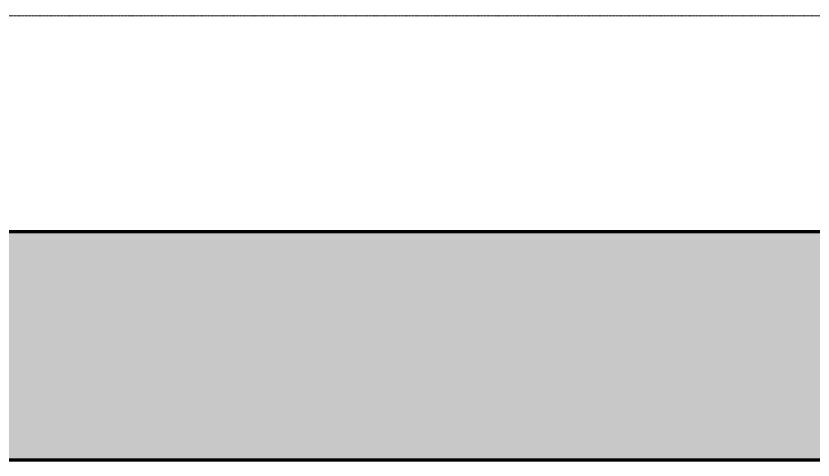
# Model space of a CAD drawing. Header units: millimetres. Extents: x -795739 to -715748, y -34378 to 22353.
# Drawn here: x -739003 to -733776, y 9279 to 12194 of the extents above; entities that cross this region are included whole.
import ezdxf

# ---------------------------------------------------------------- set-up
doc = ezdxf.new("R2010")
doc.units = ezdxf.units.MM
doc.linetypes.add('DPA_Grid _ Level 100', pattern=[10, 5.5, -1.6, 1.3, -1.6])
for name, color, linetype, lineweight in [('A-FLOR-E', 2, 'Continuous', 35), ('A-WALL', 5, 'Continuous', 35), ('A-WALL-PATT', 1, 'Continuous', 9), ('S-GRID', 251, 'Continuous', 9)]:
    doc.layers.add(name, color=color, linetype=linetype, lineweight=lineweight)

# ---------------------------------------------------------------- blocks, each defined once
blk = doc.blocks.new('*U1241')
at = {"layer": 'S-GRID', "linetype": 'DPA_Grid _ Level 100'}
blk.add_line((57901.1, 8615), (-15767.8, 8615), dxfattribs=at)

msp = doc.modelspace()

# ---------------------------------------------------------------- hatches: boundary and pattern name
at = {"layer": 'A-WALL-PATT', "lineweight": 9}
h = msp.add_hatch(dxfattribs=at)
h.set_pattern_fill('FP_1', color=256, style=0, pattern_type=2)
h.set_pattern_definition([(50, (0, 0), (728.7365, -63.7558), [76.2, -838.2]), (355, (0, 0), (-140.9716, 764.2276), [60.96, -670.56]), (100.451, (60.7, -5.3), (587.77, 700.46675), [64.76, -712.36]), (46.184, (0, 203.2), (1084.3162, -168.171), [114.3, -1257.3]), (96.636, (90.4, 189.2), (949.6099, 989.7098), [97.14, -1068.54]), (351.184, (0, 203.2), (949.6206, 989.7012), [91.44, -1005.84]), (21, (101.6, 152.4), (606.45787, -409.06057), [76.2, -838.2]), (326, (101.6, 152.4), (247.20834, 736.7529), [60.96, -670.56]), (71.451, (152.14, 118.3), (853.66825, 327.6855), [64.76, -712.36]), (37.5, (0, 0), (12.35469, 338.22012), [33.528, -628.904, 33.528, -647.192, -673.1]), (37.5, (0, 0), (12.35469, 338.22012), [-1343.152, 33.528, -639.572]), (7.5, (0, 0), (267.27887, 400.72213), [33.528, -354.584, 33.528, -613.664, -256.54]), (7.5, (0, 0), (267.27887, 400.72213), [-1035.304, 33.528, -223.012]), (327.5, (-226.57, 0), (542.36333, -22.91534), [33.528, -220.472, 33.528, -758.952, -1051.56]), (327.5, (-226.57, 0), (542.36333, -22.91534), [-1046.48, 33.528, -1018.032]), (317.5, (-328.17, 0), (592.51696, 101.7071), [33.528, -296.672, 33.528, -492.76, -746.76]), (317.5, (-328.17, 0), (592.51696, 101.7071), [-856.488, 33.528, -713.232])])
h.paths.add_polyline_path([(-743522.4, 9279), (-720978.4, 9279), (-720978.4, 10779), (-743522.4, 10779)])

# ---------------------------------------------------------------- linework, layer by layer
at = {"layer": 'A-FLOR-E'}
for p, q in [((-720978.4, 9279), (-745021.2, 9279)), ((-745021.2, 9279), (-726702, 9279)), ((-726702, 9279), (-745021.2, 9279))]:
    msp.add_line(p, q, dxfattribs=at)
at = {"layer": 'A-WALL', "color": 7, "lineweight": 70}
for p, q in [((-743522.4, 10779), (-720978.4, 10779)), ((-720978.4, 9279), (-743522.4, 9279))]:
    msp.add_line(p, q, dxfattribs=at)

# ---------------------------------------------------------------- block references
msp.add_blockref('*U1241', (-778882.4, 3579))

doc.saveas('drawing.dxf')
